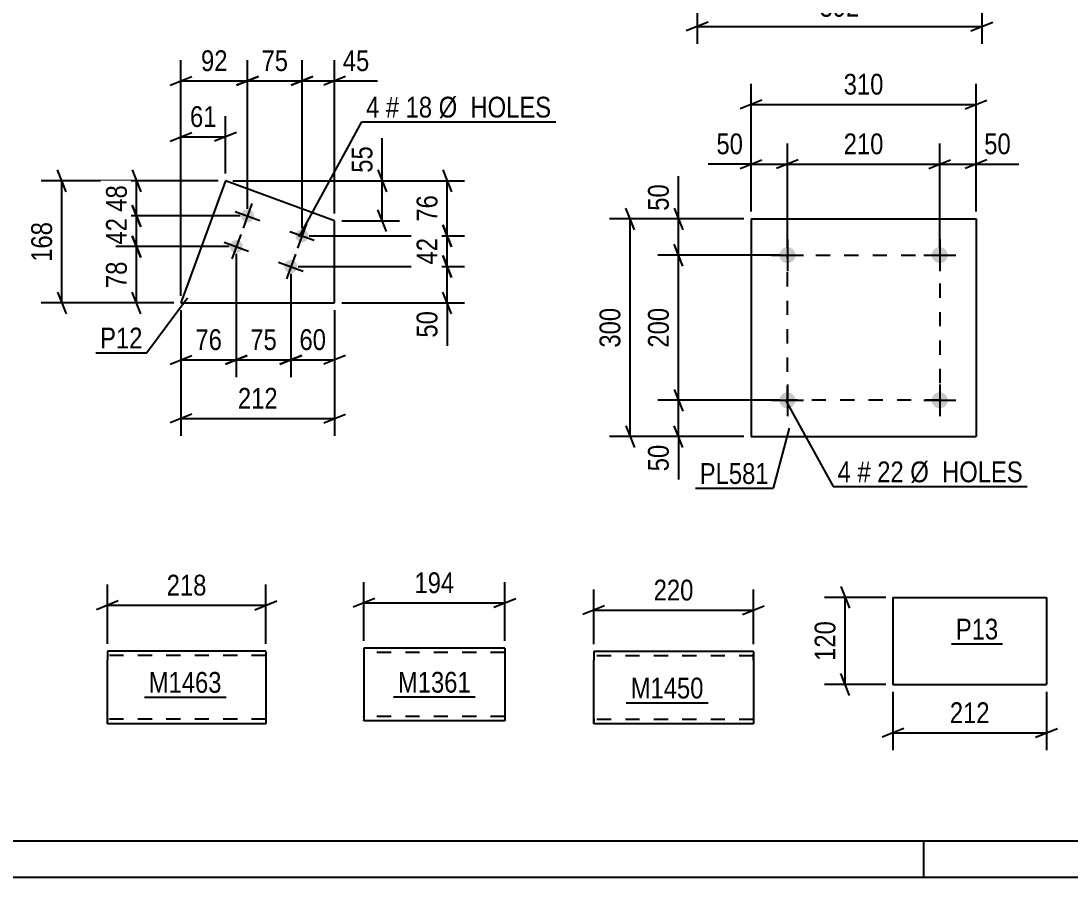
# Model space of a CAD drawing. Header units: millimetres. Extents: x 0 to 841, y 0 to 594.
# Drawn here: x 86.6 to 231.1, y 0 to 118 of the extents above; entities that cross this region are included whole.
import ezdxf

# ---------------------------------------------------------------- set-up
doc = ezdxf.new("R2010")
doc.units = ezdxf.units.MM
doc.linetypes.add('DXK_LINE_DOT2', pattern=[3.9198, 1.9599, -1.9599])
doc.styles.add('Arial Narrow', font='ARIALN.TTF', dxfattribs={"height": 0.2})

# ---------------------------------------------------------------- blocks, each defined once
blk = doc.blocks.new('Unknown-389678698-1133 - 46257')
at = {"color": 5, "linetype": 'Continuous'}
for p, q in [((5, 5), (836, 5)), ((211, 0), (211, 5)), ((0, 0), (841, 0))]:
    blk.add_line(p, q, dxfattribs=at)
blk = doc.blocks.new('Part-389678698-28679 - 28678')
at = {"color": 2, "linetype": 'Continuous'}
for p, q in [((206.74, 38.53), (206.74, 26.53)), ((206.74, 38.53), (227.9, 38.53)), ((227.9, 38.53), (227.9, 26.53)), ((206.74, 26.53), (227.9, 26.53))]:
    blk.add_line(p, q, dxfattribs=at)
blk = doc.blocks.new('Part-389678698-28837 - 28836')
at = {"color": 2, "linetype": 'Continuous'}
for p, q in [((114.75, 95.93), (108.61, 79.11)), ((129.78, 90.44), (114.75, 95.93)), ((129.78, 79.11), (129.78, 90.44)), ((108.61, 79.11), (129.78, 79.11))]:
    blk.add_line(p, q, dxfattribs=at)
blk = doc.blocks.new('Bolt-389678698-28838 - 28836')
at = {"linetype": 'Continuous'}
for points in [[(118.62, 90.79, -1), (116.93, 91.41, -1)], [(126.14, 88.05, -1), (124.45, 88.66, -1)], [(117.08, 86.56, -1), (115.39, 87.18, -1)], [(124.6, 83.82, -1), (122.9, 84.44, -1)]]:
    blk.add_hatch(color=1, dxfattribs=at).paths.add_polyline_path(points)
at = {"color": 1, "linetype": 'Continuous'}
for p, q in [((118.39, 92.79), (117.16, 89.41)), ((116.09, 91.71), (119.47, 90.48)), ((125.91, 90.05), (124.68, 86.66)), ((116.85, 88.56), (115.62, 85.18)), ((123.6, 88.97), (126.98, 87.74)), ((114.54, 87.49), (117.93, 86.25)), ((124.37, 85.82), (123.13, 82.44)), ((122.06, 84.75), (125.44, 83.51))]:
    blk.add_line(p, q, dxfattribs=at)
blk = doc.blocks.new('Part-389678698-46363 - 46362')
at = {"color": 2, "linetype": 'Continuous'}
for p, q in [((153.25, 31.53), (133.82, 31.53)), ((133.82, 31.53), (133.82, 21.62)), ((153.25, 31.53), (153.25, 21.53)), ((133.82, 21.53), (133.82, 21.62)), ((153.25, 21.53), (133.82, 21.53))]:
    blk.add_line(p, q, dxfattribs=at)
at = {"color": 7, "linetype": 'DXK_LINE_DOT2'}
for p, q in [((153.25, 30.93), (133.82, 30.93)), ((133.82, 22.13), (133.82, 22.17)), ((153.25, 22.13), (133.82, 22.13)), ((153.25, 22.13), (153.25, 22.17))]:
    blk.add_line(p, q, dxfattribs=at)
blk = doc.blocks.new('Part-389678698-46370 - 46369')
at = {"color": 2, "linetype": 'Continuous'}
for p, q in [((187.19, 90.69), (187.19, 60.69)), ((187.19, 90.69), (218.19, 90.69)), ((218.19, 90.69), (218.19, 60.69)), ((187.19, 60.69), (218.19, 60.69))]:
    blk.add_line(p, q, dxfattribs=at)
blk = doc.blocks.new('Bolt-389678698-46371 - 46369')
at = {"linetype": 'Continuous'}
for points in [[(193.29, 65.69, -1), (191.09, 65.69, -1)], [(214.29, 65.69, -1), (212.09, 65.69, -1)]]:
    blk.add_hatch(color=1, dxfattribs=at).paths.add_polyline_path(points)
at = {"color": 1, "linetype": 'Continuous'}
for p, q in [((192.19, 67.89), (192.19, 63.49)), ((213.19, 67.89), (213.19, 63.49)), ((189.99, 65.69), (194.39, 65.69)), ((210.99, 65.69), (215.39, 65.69))]:
    blk.add_line(p, q, dxfattribs=at)
blk = doc.blocks.new('Bolt-389678698-46372 - 46369')
at = {"linetype": 'Continuous'}
for points in [[(193.29, 85.69, -1), (191.09, 85.69, -1)], [(214.29, 85.69, -1), (212.09, 85.69, -1)]]:
    blk.add_hatch(color=1, dxfattribs=at).paths.add_polyline_path(points)
at = {"color": 1, "linetype": 'Continuous'}
for p, q in [((192.19, 87.89), (192.19, 83.49)), ((213.19, 87.89), (213.19, 83.49)), ((189.99, 85.69), (194.39, 85.69)), ((210.99, 85.69), (215.39, 85.69))]:
    blk.add_line(p, q, dxfattribs=at)
blk = doc.blocks.new('Part-389678698-46407 - 46406')
at = {"color": 2, "linetype": 'Continuous'}
for p, q in [((165.5, 31.09), (165.5, 29.89)), ((187.5, 31.09), (165.5, 31.09)), ((187.5, 31), (187.5, 31.09)), ((187.5, 31), (187.5, 29.89)), ((165.5, 21.83), (165.5, 29.89)), ((187.5, 29.89), (187.5, 21.09)), ((165.5, 21.18), (165.5, 21.83)), ((165.5, 21.09), (165.5, 21.18)), ((187.5, 21.09), (165.5, 21.09))]:
    blk.add_line(p, q, dxfattribs=at)
at = {"color": 7, "linetype": 'DXK_LINE_DOT2'}
for p, q in [((187.5, 30.49), (165.5, 30.49)), ((187.5, 29.89), (187.5, 30.74)), ((165.5, 21.83), (165.5, 21.44)), ((165.5, 21.69), (165.5, 21.74)), ((187.5, 21.69), (165.5, 21.69)), ((187.5, 21.69), (187.5, 21.74))]:
    blk.add_line(p, q, dxfattribs=at)
blk = doc.blocks.new('Part-389678698-46414 - 46413')
at = {"color": 2, "linetype": 'Continuous'}
for p, q in [((98.47, 31.13), (98.47, 29.93)), ((120.3, 31.13), (98.47, 31.13)), ((120.3, 31.04), (120.3, 31.13)), ((120.3, 31.04), (120.3, 29.93)), ((98.47, 21.87), (98.47, 29.93)), ((120.3, 29.93), (120.3, 21.13)), ((98.47, 21.23), (98.47, 21.87)), ((98.47, 21.13), (98.47, 21.23)), ((120.3, 21.13), (98.47, 21.13))]:
    blk.add_line(p, q, dxfattribs=at)
at = {"color": 7, "linetype": 'DXK_LINE_DOT2'}
for p, q in [((120.3, 30.53), (98.47, 30.53)), ((120.3, 30.78), (120.3, 29.93)), ((98.47, 21.87), (98.47, 21.49)), ((98.47, 21.73), (98.47, 21.78)), ((120.3, 21.73), (98.47, 21.73)), ((120.3, 21.78), (120.3, 21.87)), ((120.3, 21.73), (120.3, 21.78)), ((120.3, 21.73), (120.3, 21.78)), ((98.47, 21.13), (98.47, 21.13))]:
    blk.add_line(p, q, dxfattribs=at)
blk = doc.blocks.new('Rectangle-389678698-46984 - 46369')
at = {"color": 1, "linetype": 'DXK_LINE_DOT2'}
blk.add_lwpolyline([(192.19, 85.69), (213.19, 85.69), (213.19, 65.69), (192.19, 65.69), (192.19, 85.69)], close=True, dxfattribs=at)
blk = doc.blocks.new('StraightDimension-389678698-28943 - 28678')
at = {"color": 7, "linetype": 'Continuous'}
for p, q in [((199.56, 40.03), (200.76, 37.03)), ((205.74, 38.53), (197.31, 38.53)), ((200.16, 26.53), (200.16, 38.53)), ((200.76, 25.03), (199.56, 28.03)), ((205.74, 26.53), (197.31, 26.53))]:
    blk.add_line(p, q, dxfattribs=at)
at = {"color": 0}
blk.add_wipeout([(199.41, 35.87), (195.21, 35.87), (195.21, 29.18), (199.41, 29.18)], dxfattribs=at)
at = {"color": 3, "style": 'Arial Narrow'}
blk.add_text('120', height=2.863, rotation=90.0002, dxfattribs=at).set_placement((198.81, 29.78))
blk = doc.blocks.new('StraightDimension-389678698-28947 - 28678')
at = {"color": 7, "linetype": 'Continuous'}
for p, q in [((206.74, 25.53), (206.74, 17.46)), ((227.9, 25.53), (227.9, 17.46)), ((208.24, 20.46), (205.24, 19.26)), ((226.4, 19.26), (229.4, 20.46)), ((206.74, 19.86), (227.9, 19.86))]:
    blk.add_line(p, q, dxfattribs=at)
at = {"color": 0}
blk.add_wipeout([(220.66, 20.61), (220.66, 24.81), (213.98, 24.81), (213.98, 20.61)], dxfattribs=at)
at = {"color": 3, "style": 'Arial Narrow'}
blk.add_text('212', height=2.863, dxfattribs=at).set_placement((214.58, 21.21))
blk = doc.blocks.new('StraightDimension-389678698-29119 - 28836')
at = {"color": 7, "linetype": 'Continuous'}
for p, q in [((92.78, 94.43), (91.58, 97.43)), ((113.75, 95.93), (89.33, 95.93)), ((92.18, 79.11), (92.18, 95.93)), ((91.58, 80.61), (92.78, 77.61)), ((107.61, 79.11), (89.33, 79.11))]:
    blk.add_line(p, q, dxfattribs=at)
at = {"color": 0}
blk.add_wipeout([(91.43, 90.86), (87.23, 90.86), (87.23, 84.18), (91.43, 84.18)], dxfattribs=at)
at = {"color": 3, "style": 'Arial Narrow'}
blk.add_text('168', height=2.863, rotation=90.0002, dxfattribs=at).set_placement((90.83, 84.78))
blk = doc.blocks.new('StraightDimension-389678698-46212 - 28836')
at = {"color": 7, "linetype": 'Continuous'}
for p, q in [((125.29, 89.36), (125.29, 112.56)), ((129.78, 91.44), (129.78, 112.56)), ((123.79, 109.11), (126.79, 110.31)), ((131.28, 110.31), (128.28, 109.11)), ((125.29, 109.71), (129.78, 109.71)), ((129.78, 109.71), (135.69, 109.71)), ((129.78, 109.71), (135.69, 109.71))]:
    blk.add_line(p, q, dxfattribs=at)
at = {"color": 0}
blk.add_wipeout([(135.16, 110.46), (135.16, 114.66), (130.31, 114.66), (130.31, 110.46)], dxfattribs=at)
at = {"color": 3, "style": 'Arial Narrow'}
blk.add_text('45', height=2.863, dxfattribs=at).set_placement((130.91, 111.06))
blk = doc.blocks.new('StraightDimension-389678698-29111 - 28836')
at = {"color": 7, "linetype": 'Continuous'}
for p, q in [((108.61, 78.11), (108.61, 60.79)), ((129.78, 78.11), (129.78, 60.79)), ((110.11, 63.79), (107.11, 62.59)), ((128.28, 62.59), (131.28, 63.79)), ((108.61, 63.19), (129.78, 63.19))]:
    blk.add_line(p, q, dxfattribs=at)
at = {"color": 0}
blk.add_wipeout([(122.54, 63.94), (122.54, 68.14), (115.85, 68.14), (115.85, 63.94)], dxfattribs=at)
at = {"color": 3, "style": 'Arial Narrow'}
blk.add_text('212', height=2.863, dxfattribs=at).set_placement((116.45, 64.54))
blk = doc.blocks.new('StraightDimension-389678698-35552 - 28836')
at = {"color": 7, "linetype": 'Continuous'}
for p, q in [((101.89, 97.43), (103.09, 94.43)), ((113.75, 95.93), (99.64, 95.93)), ((102.49, 91.1), (102.49, 95.93)), ((103.09, 89.6), (101.89, 92.6)), ((116.78, 91.1), (99.64, 91.1))]:
    blk.add_line(p, q, dxfattribs=at)
at = {"color": 0}
blk.add_wipeout([(101.74, 95.94), (97.54, 95.94), (97.54, 91.08), (101.74, 91.08)], dxfattribs=at)
at = {"color": 3, "style": 'Arial Narrow'}
blk.add_text('48', height=2.863, rotation=90.0002, dxfattribs=at).set_placement((101.14, 91.68))
blk = doc.blocks.new('StraightDimension-389678698-35610 - 28836')
at = {"color": 7, "linetype": 'Continuous'}
for p, q in [((136.34, 95.93), (136.34, 101.83)), ((136.34, 95.93), (136.34, 101.83)), ((135.74, 97.43), (136.94, 94.43)), ((115.75, 95.93), (138.74, 95.93)), ((136.34, 90.44), (136.34, 95.93)), ((136.94, 88.94), (135.74, 91.94)), ((130.78, 90.44), (138.74, 90.44))]:
    blk.add_line(p, q, dxfattribs=at)
at = {"color": 0}
blk.add_wipeout([(135.59, 101.31), (131.39, 101.31), (131.39, 96.45), (135.59, 96.45)], dxfattribs=at)
at = {"color": 3, "style": 'Arial Narrow'}
blk.add_text('55', height=2.863, rotation=90.0002, dxfattribs=at).set_placement((134.99, 97.05))
blk = doc.blocks.new('StraightDimension-389678698-35553 - 28836')
at = {"color": 7, "linetype": 'Continuous'}
for p, q in [((101.89, 92.6), (103.09, 89.6)), ((116.78, 91.1), (99.64, 91.1)), ((102.49, 86.87), (102.49, 91.1)), ((103.09, 85.37), (101.89, 88.37)), ((115.23, 86.87), (99.64, 86.87))]:
    blk.add_line(p, q, dxfattribs=at)
at = {"color": 0}
blk.add_wipeout([(101.74, 91.41), (97.54, 91.41), (97.54, 86.56), (101.74, 86.56)], dxfattribs=at)
at = {"color": 3, "style": 'Arial Narrow'}
blk.add_text('42', height=2.863, rotation=90.0002, dxfattribs=at).set_placement((101.14, 87.16))
blk = doc.blocks.new('StraightDimension-389678698-35554 - 28836')
at = {"color": 7, "linetype": 'Continuous'}
for p, q in [((101.89, 88.37), (103.09, 85.37)), ((115.23, 86.87), (99.64, 86.87)), ((102.49, 79.11), (102.49, 86.87)), ((103.09, 77.61), (101.89, 80.61)), ((107.61, 79.11), (99.64, 79.11))]:
    blk.add_line(p, q, dxfattribs=at)
at = {"color": 0}
blk.add_wipeout([(101.74, 85.42), (97.54, 85.42), (97.54, 80.56), (101.74, 80.56)], dxfattribs=at)
at = {"color": 3, "style": 'Arial Narrow'}
blk.add_text('78', height=2.863, rotation=90.0002, dxfattribs=at).set_placement((101.14, 81.16))
blk = doc.blocks.new('StraightDimension-389678698-35661 - 28836')
at = {"color": 7, "linetype": 'Continuous'}
for p, q in [((108.61, 80.11), (108.61, 104.86)), ((114.75, 96.93), (114.75, 104.86)), ((107.11, 101.41), (110.11, 102.61)), ((108.61, 102.01), (114.75, 102.01)), ((116.25, 102.61), (113.25, 101.41))]:
    blk.add_line(p, q, dxfattribs=at)
at = {"color": 0}
blk.add_wipeout([(114.11, 102.76), (114.11, 106.96), (109.25, 106.96), (109.25, 102.76)], dxfattribs=at)
at = {"color": 3, "style": 'Arial Narrow'}
blk.add_text('61', height=2.863, dxfattribs=at).set_placement((109.85, 103.36))
blk = doc.blocks.new('StraightDimension-389678698-35676 - 28836')
at = {"color": 7, "linetype": 'Continuous'}
for p, q in [((123.75, 83.13), (123.75, 68.87)), ((129.78, 78.11), (129.78, 68.87)), ((122.25, 70.67), (125.25, 71.87)), ((123.75, 71.27), (129.78, 71.27)), ((131.28, 71.87), (128.28, 70.67))]:
    blk.add_line(p, q, dxfattribs=at)
at = {"color": 0}
blk.add_wipeout([(129.19, 72.02), (129.19, 76.22), (124.34, 76.22), (124.34, 72.02)], dxfattribs=at)
at = {"color": 3, "style": 'Arial Narrow'}
blk.add_text('60', height=2.863, dxfattribs=at).set_placement((124.94, 72.62))
blk = doc.blocks.new('StraightDimension-389678698-35677 - 28836')
at = {"color": 7, "linetype": 'Continuous'}
for p, q in [((116.23, 85.87), (116.23, 68.87)), ((123.75, 83.13), (123.75, 68.87)), ((114.73, 70.67), (117.73, 71.87)), ((116.23, 71.27), (123.75, 71.27)), ((125.25, 71.87), (122.25, 70.67))]:
    blk.add_line(p, q, dxfattribs=at)
at = {"color": 0}
blk.add_wipeout([(122.42, 72.02), (122.42, 76.22), (117.56, 76.22), (117.56, 72.02)], dxfattribs=at)
at = {"color": 3, "style": 'Arial Narrow'}
blk.add_text('75', height=2.863, dxfattribs=at).set_placement((118.16, 72.62))
blk = doc.blocks.new('StraightDimension-389678698-35678 - 28836')
at = {"color": 7, "linetype": 'Continuous'}
for p, q in [((116.23, 85.87), (116.23, 68.87)), ((108.61, 78.11), (108.61, 68.87)), ((107.11, 70.67), (110.11, 71.87)), ((108.61, 71.27), (116.23, 71.27)), ((117.73, 71.87), (114.73, 70.67))]:
    blk.add_line(p, q, dxfattribs=at)
at = {"color": 0}
blk.add_wipeout([(114.85, 72.02), (114.85, 76.22), (110, 76.22), (110, 72.02)], dxfattribs=at)
at = {"color": 3, "style": 'Arial Narrow'}
blk.add_text('76', height=2.863, dxfattribs=at).set_placement((110.6, 72.62))
blk = doc.blocks.new('StraightDimension-389678698-46213 - 28836')
at = {"color": 7, "linetype": 'Continuous'}
for p, q in [((117.78, 92.1), (117.78, 112.56)), ((125.29, 89.36), (125.29, 112.56)), ((116.28, 109.11), (119.28, 110.31)), ((126.79, 110.31), (123.79, 109.11)), ((117.78, 109.71), (125.29, 109.71))]:
    blk.add_line(p, q, dxfattribs=at)
at = {"color": 0}
blk.add_wipeout([(123.96, 110.46), (123.96, 114.66), (119.11, 114.66), (119.11, 110.46)], dxfattribs=at)
at = {"color": 3, "style": 'Arial Narrow'}
blk.add_text('75', height=2.863, dxfattribs=at).set_placement((119.71, 111.06))
blk = doc.blocks.new('StraightDimension-389678698-47122 - 28836')
at = {"color": 7, "linetype": 'Continuous'}
for p, q in [((144.7, 85.63), (145.9, 82.63)), ((124.75, 84.13), (147.7, 84.13)), ((145.3, 79.11), (145.3, 84.13)), ((145.9, 77.61), (144.7, 80.61)), ((130.78, 79.11), (147.7, 79.11)), ((145.3, 79.11), (145.3, 73.2)), ((145.3, 79.11), (145.3, 73.2))]:
    blk.add_line(p, q, dxfattribs=at)
at = {"color": 0}
blk.add_wipeout([(144.55, 78.59), (140.35, 78.59), (140.35, 73.73), (144.55, 73.73)], dxfattribs=at)
at = {"color": 3, "style": 'Arial Narrow'}
blk.add_text('50', height=2.863, rotation=90.0002, dxfattribs=at).set_placement((143.95, 74.33))
blk = doc.blocks.new('StraightDimension-389678698-46214 - 28836')
at = {"color": 7, "linetype": 'Continuous'}
for p, q in [((108.61, 80.11), (108.61, 112.56)), ((117.78, 92.1), (117.78, 112.56)), ((107.11, 109.11), (110.11, 110.31)), ((119.28, 110.31), (116.28, 109.11)), ((108.61, 109.71), (117.78, 109.71))]:
    blk.add_line(p, q, dxfattribs=at)
at = {"color": 0}
blk.add_wipeout([(115.62, 110.46), (115.62, 114.66), (110.77, 114.66), (110.77, 110.46)], dxfattribs=at)
at = {"color": 3, "style": 'Arial Narrow'}
blk.add_text('92', height=2.863, dxfattribs=at).set_placement((111.37, 111.06))
blk = doc.blocks.new('StraightDimension-389678698-47120 - 28836')
at = {"color": 7, "linetype": 'Continuous'}
for p, q in [((144.7, 97.43), (145.9, 94.43)), ((115.75, 95.93), (147.7, 95.93)), ((145.3, 88.36), (145.3, 95.93)), ((145.9, 86.86), (144.7, 89.86)), ((126.29, 88.36), (147.7, 88.36))]:
    blk.add_line(p, q, dxfattribs=at)
at = {"color": 0}
blk.add_wipeout([(144.55, 94.57), (140.35, 94.57), (140.35, 89.71), (144.55, 89.71)], dxfattribs=at)
at = {"color": 3, "style": 'Arial Narrow'}
blk.add_text('76', height=2.863, rotation=90.0002, dxfattribs=at).set_placement((143.95, 90.31))
blk = doc.blocks.new('StraightDimension-389678698-47121 - 28836')
at = {"color": 7, "linetype": 'Continuous'}
for p, q in [((144.7, 89.86), (145.9, 86.86)), ((126.29, 88.36), (147.7, 88.36)), ((145.3, 84.13), (145.3, 88.36)), ((145.9, 82.63), (144.7, 85.63)), ((124.75, 84.13), (147.7, 84.13))]:
    blk.add_line(p, q, dxfattribs=at)
at = {"color": 0}
blk.add_wipeout([(144.55, 88.67), (140.35, 88.67), (140.35, 83.81), (144.55, 83.81)], dxfattribs=at)
at = {"color": 3, "style": 'Arial Narrow'}
blk.add_text('42', height=2.863, rotation=90.0002, dxfattribs=at).set_placement((143.95, 84.41))
blk = doc.blocks.new('StraightDimension-389678698-29271 - 28853')
at = {"color": 7, "linetype": 'Continuous'}
for p, q in [((179.76, 130.69), (179.76, 114.8)), ((218.99, 130.69), (218.99, 114.8)), ((181.26, 117.8), (178.26, 116.6)), ((179.76, 117.2), (218.99, 117.2)), ((217.49, 116.6), (220.49, 117.8))]:
    blk.add_line(p, q, dxfattribs=at)
at = {"color": 0}
blk.add_wipeout([(202.72, 117.95), (202.72, 122.15), (196.03, 122.15), (196.03, 117.95)], dxfattribs=at)
at = {"color": 3, "style": 'Arial Narrow'}
blk.add_text('392', height=2.863, dxfattribs=at).set_placement((196.63, 118.55))
blk = doc.blocks.new('StraightDimension-389678698-46456 - 46362')
at = {"color": 7, "linetype": 'Continuous'}
for p, q in [((133.82, 32.53), (133.82, 40.62)), ((153.25, 32.53), (153.25, 40.62)), ((135.32, 38.37), (132.32, 37.17)), ((133.82, 37.77), (153.25, 37.77)), ((151.75, 37.17), (154.75, 38.37))]:
    blk.add_line(p, q, dxfattribs=at)
at = {"color": 0}
blk.add_wipeout([(146.88, 38.52), (146.88, 42.72), (140.19, 42.72), (140.19, 38.52)], dxfattribs=at)
at = {"color": 3, "style": 'Arial Narrow'}
blk.add_text('194', height=2.863, dxfattribs=at).set_placement((140.79, 39.12))
blk = doc.blocks.new('StraightDimension-389678698-46461 - 46369')
at = {"color": 7, "linetype": 'Continuous'}
for p, q in [((177.79, 84.19), (176.59, 87.19)), ((191.19, 85.69), (174.34, 85.69)), ((177.19, 65.69), (177.19, 85.69)), ((176.59, 67.19), (177.79, 64.19)), ((191.19, 65.69), (174.34, 65.69))]:
    blk.add_line(p, q, dxfattribs=at)
at = {"color": 0}
blk.add_wipeout([(176.44, 79.03), (172.24, 79.03), (172.24, 72.35), (176.44, 72.35)], dxfattribs=at)
at = {"color": 3, "style": 'Arial Narrow'}
blk.add_text('200', height=2.863, rotation=90.0002, dxfattribs=at).set_placement((175.84, 72.95))
blk = doc.blocks.new('StraightDimension-389678698-46460 - 46369')
at = {"color": 7, "linetype": 'Continuous'}
for p, q in [((177.19, 90.69), (177.19, 96.6)), ((177.19, 90.69), (177.19, 96.6)), ((176.59, 92.19), (177.79, 89.19)), ((186.19, 90.69), (174.34, 90.69)), ((177.19, 85.69), (177.19, 90.69)), ((177.79, 84.19), (176.59, 87.19)), ((191.19, 85.69), (174.34, 85.69))]:
    blk.add_line(p, q, dxfattribs=at)
at = {"color": 0}
blk.add_wipeout([(176.44, 96.07), (172.24, 96.07), (172.24, 91.21), (176.44, 91.21)], dxfattribs=at)
at = {"color": 3, "style": 'Arial Narrow'}
blk.add_text('50', height=2.863, rotation=90.0002, dxfattribs=at).set_placement((175.84, 91.81))
blk = doc.blocks.new('StraightDimension-389678698-46462 - 46369')
at = {"color": 7, "linetype": 'Continuous'}
for p, q in [((176.59, 67.19), (177.79, 64.19)), ((191.19, 65.69), (174.34, 65.69)), ((177.19, 60.69), (177.19, 65.69)), ((177.79, 59.19), (176.59, 62.19)), ((186.19, 60.69), (174.34, 60.69)), ((177.19, 60.69), (177.19, 54.78)), ((177.19, 60.69), (177.19, 54.78))]:
    blk.add_line(p, q, dxfattribs=at)
at = {"color": 0}
blk.add_wipeout([(176.44, 60.16), (172.24, 60.16), (172.24, 55.31), (176.44, 55.31)], dxfattribs=at)
at = {"color": 3, "style": 'Arial Narrow'}
blk.add_text('50', height=2.863, rotation=90.0002, dxfattribs=at).set_placement((175.84, 55.91))
blk = doc.blocks.new('StraightDimension-389678698-46472 - 46369')
at = {"color": 7, "linetype": 'Continuous'}
for p, q in [((171.11, 89.19), (169.91, 92.19)), ((186.19, 90.69), (167.66, 90.69)), ((170.51, 60.69), (170.51, 90.69)), ((169.91, 62.19), (171.11, 59.19)), ((186.19, 60.69), (167.66, 60.69))]:
    blk.add_line(p, q, dxfattribs=at)
at = {"color": 0}
blk.add_wipeout([(169.76, 79.03), (165.56, 79.03), (165.56, 72.35), (169.76, 72.35)], dxfattribs=at)
at = {"color": 3, "style": 'Arial Narrow'}
blk.add_text('300', height=2.863, rotation=90.0002, dxfattribs=at).set_placement((169.16, 72.95))
blk = doc.blocks.new('StraightDimension-389678698-46492 - 46369')
at = {"color": 7, "linetype": 'Continuous'}
for p, q in [((187.19, 91.69), (187.19, 109.32)), ((218.19, 91.69), (218.19, 109.32)), ((188.69, 107.07), (185.69, 105.87)), ((216.69, 105.87), (219.69, 107.07)), ((187.19, 106.47), (218.19, 106.47))]:
    blk.add_line(p, q, dxfattribs=at)
at = {"color": 0}
blk.add_wipeout([(206.03, 107.22), (206.03, 111.42), (199.35, 111.42), (199.35, 107.22)], dxfattribs=at)
at = {"color": 3, "style": 'Arial Narrow'}
blk.add_text('310', height=2.863, dxfattribs=at).set_placement((199.95, 107.82))
blk = doc.blocks.new('StraightDimension-389678698-46942 - 46369')
at = {"color": 7, "linetype": 'Continuous'}
for p, q in [((213.19, 86.69), (213.19, 101.1)), ((218.19, 91.69), (218.19, 101.1)), ((211.69, 97.65), (214.69, 98.85)), ((219.69, 98.85), (216.69, 97.65)), ((213.19, 98.25), (218.19, 98.25)), ((218.19, 98.25), (224.1, 98.25)), ((218.19, 98.25), (224.1, 98.25))]:
    blk.add_line(p, q, dxfattribs=at)
at = {"color": 0}
blk.add_wipeout([(223.57, 99), (223.57, 103.2), (218.72, 103.2), (218.72, 99)], dxfattribs=at)
at = {"color": 3, "style": 'Arial Narrow'}
blk.add_text('50', height=2.863, dxfattribs=at).set_placement((219.32, 99.6))
blk = doc.blocks.new('StraightDimension-389678698-46943 - 46369')
at = {"color": 7, "linetype": 'Continuous'}
for p, q in [((192.19, 86.69), (192.19, 101.1)), ((213.19, 86.69), (213.19, 101.1)), ((193.69, 98.85), (190.69, 97.65)), ((211.69, 97.65), (214.69, 98.85)), ((192.19, 98.25), (213.19, 98.25))]:
    blk.add_line(p, q, dxfattribs=at)
at = {"color": 0}
blk.add_wipeout([(206.03, 99), (206.03, 103.2), (199.35, 103.2), (199.35, 99)], dxfattribs=at)
at = {"color": 3, "style": 'Arial Narrow'}
blk.add_text('210', height=2.863, dxfattribs=at).set_placement((199.95, 99.6))
blk = doc.blocks.new('StraightDimension-389678698-46944 - 46369')
at = {"color": 7, "linetype": 'Continuous'}
for p, q in [((187.19, 91.69), (187.19, 101.1)), ((192.19, 86.69), (192.19, 101.1)), ((185.69, 97.65), (188.69, 98.85)), ((193.69, 98.85), (190.69, 97.65)), ((187.19, 98.25), (181.28, 98.25)), ((187.19, 98.25), (181.28, 98.25)), ((187.19, 98.25), (192.19, 98.25))]:
    blk.add_line(p, q, dxfattribs=at)
at = {"color": 0}
blk.add_wipeout([(186.67, 99), (186.67, 103.2), (181.81, 103.2), (181.81, 99)], dxfattribs=at)
at = {"color": 3, "style": 'Arial Narrow'}
blk.add_text('50', height=2.863, dxfattribs=at).set_placement((182.41, 99.6))
blk = doc.blocks.new('StraightDimension-389678698-46500 - 46406')
at = {"color": 7, "linetype": 'Continuous'}
for p, q in [((165.5, 32.09), (165.5, 39.61)), ((187.5, 32.09), (187.5, 39.61)), ((167, 37.36), (164, 36.16)), ((165.5, 36.76), (187.5, 36.76)), ((186, 36.16), (189, 37.36))]:
    blk.add_line(p, q, dxfattribs=at)
at = {"color": 0}
blk.add_wipeout([(179.84, 37.51), (179.84, 41.71), (173.16, 41.71), (173.16, 37.51)], dxfattribs=at)
at = {"color": 3, "style": 'Arial Narrow'}
blk.add_text('220', height=2.863, dxfattribs=at).set_placement((173.76, 38.11))
blk = doc.blocks.new('StraightDimension-389678698-46504 - 46413')
at = {"color": 7, "linetype": 'Continuous'}
for p, q in [((98.47, 32.13), (98.47, 40.29)), ((120.3, 32.13), (120.3, 40.29)), ((99.97, 38.04), (96.97, 36.84)), ((118.8, 36.84), (121.8, 38.04)), ((98.47, 37.44), (120.3, 37.44))]:
    blk.add_line(p, q, dxfattribs=at)
at = {"color": 0}
blk.add_wipeout([(112.72, 38.19), (112.72, 42.39), (106.04, 42.39), (106.04, 38.19)], dxfattribs=at)
at = {"color": 3, "style": 'Arial Narrow'}
blk.add_text('218', height=2.863, dxfattribs=at).set_placement((106.64, 38.79))
blk = doc.blocks.new('Mark-389678698-29433 - 28678')
at = {"color": 0}
blk.add_wipeout([(221.26, 32.73), (221.26, 35.73), (215.41, 35.73), (215.41, 32.73)], dxfattribs=at)
blk.add_wipeout([(221.26, 32.73), (221.26, 35.73), (215.41, 35.73), (215.41, 32.73)], dxfattribs=at)
at = {"color": 30, "linetype": 'Continuous'}
blk.add_line((214.81, 32.13), (221.86, 32.13), dxfattribs=at)
at = {"color": 3, "style": 'Arial Narrow'}
blk.add_text('P13', height=2.863, dxfattribs=at).set_placement((215.41, 32.73))
blk = doc.blocks.new('Mark-389678698-29465 - 28836')
at = {"color": 0}
for points in [[(135.95, 104.66), (135.95, 107.66), (134.12, 107.66), (134.12, 104.66)], [(138.67, 104.66), (138.67, 107.66), (136.85, 107.66), (136.85, 104.66)], [(143.23, 104.66), (143.23, 107.66), (139.57, 107.66), (139.57, 104.66)], [(159.66, 104.66), (159.66, 107.66), (144.13, 107.66), (144.13, 104.66)]]:
    blk.add_wipeout(points, dxfattribs=at)
for points in [[(135.95, 104.66), (135.95, 107.66), (134.12, 107.66), (134.12, 104.66)], [(138.67, 104.66), (138.67, 107.66), (136.85, 107.66), (136.85, 104.66)], [(143.23, 104.66), (143.23, 107.66), (139.57, 107.66), (139.57, 104.66)], [(159.66, 104.66), (159.66, 107.66), (144.13, 107.66), (144.13, 104.66)]]:
    blk.add_wipeout(points, dxfattribs=at)
at = {"color": 7, "linetype": 'Continuous'}
for p, q in [((124.88, 88.22), (133.52, 104.06)), ((133.52, 104.06), (160.26, 104.06))]:
    blk.add_line(p, q, dxfattribs=at)
at = {"color": 3, "style": 'Arial Narrow'}
for s, height, p in [('4', 2.86, (134.12, 104.66)), ('#', 2.86, (136.85, 104.66)), ('18', 2.863, (139.57, 104.66)), ('Ø  HOLES', 2.863, (144.13, 104.66))]:
    blk.add_text(s, height=height, dxfattribs=at).set_placement(p)
blk = doc.blocks.new('Mark-389678698-29462 - 28836')
at = {"color": 0}
blk.add_wipeout([(103.31, 72.84), (103.31, 75.84), (97.46, 75.84), (97.46, 72.84)], dxfattribs=at)
blk.add_wipeout([(103.31, 72.84), (103.31, 75.84), (97.46, 75.84), (97.46, 72.84)], dxfattribs=at)
at = {"color": 30, "linetype": 'Continuous'}
for p in [(109.52, 79.79), (96.86, 72.24)]:
    blk.add_line(p, (103.91, 72.24), dxfattribs=at)
at = {"color": 3, "style": 'Arial Narrow'}
blk.add_text('P12', height=2.863, dxfattribs=at).set_placement((97.46, 72.84))
blk = doc.blocks.new('Mark-389678698-46513 - 46362')
at = {"color": 0}
blk.add_wipeout([(148.56, 25.41), (148.56, 28.41), (138.51, 28.41), (138.51, 25.41)], dxfattribs=at)
blk.add_wipeout([(148.56, 25.41), (148.56, 28.41), (138.51, 28.41), (138.51, 25.41)], dxfattribs=at)
at = {"color": 30, "linetype": 'Continuous'}
blk.add_line((137.91, 24.81), (149.16, 24.81), dxfattribs=at)
at = {"color": 3, "style": 'Arial Narrow'}
blk.add_text('M1361', height=2.863, dxfattribs=at).set_placement((138.51, 25.41))
blk = doc.blocks.new('Mark-389678698-46516 - 46369')
at = {"color": 0}
blk.add_wipeout([(189.62, 54.17), (189.62, 57.17), (180.11, 57.17), (180.11, 54.17)], dxfattribs=at)
blk.add_wipeout([(189.62, 54.17), (189.62, 57.17), (180.11, 57.17), (180.11, 54.17)], dxfattribs=at)
at = {"color": 30, "linetype": 'Continuous'}
for p in [(192.43, 61.85), (179.51, 53.57)]:
    blk.add_line(p, (190.22, 53.57), dxfattribs=at)
at = {"color": 3, "style": 'Arial Narrow'}
blk.add_text('PL581', height=2.863, dxfattribs=at).set_placement((180.11, 54.17))
blk = doc.blocks.new('MarkSet-389678698-46860 - 46369')
at = {"color": 0}
for points in [[(200.94, 54.4), (200.94, 57.4), (199.11, 57.4), (199.11, 54.4)], [(203.67, 54.4), (203.67, 57.4), (201.84, 57.4), (201.84, 54.4)], [(208.23, 54.4), (208.23, 57.4), (204.57, 57.4), (204.57, 54.4)], [(224.65, 54.4), (224.65, 57.4), (209.13, 57.4), (209.13, 54.4)]]:
    blk.add_wipeout(points, dxfattribs=at)
for points in [[(200.94, 54.4), (200.94, 57.4), (199.11, 57.4), (199.11, 54.4)], [(203.67, 54.4), (203.67, 57.4), (201.84, 57.4), (201.84, 54.4)], [(208.23, 54.4), (208.23, 57.4), (204.57, 57.4), (204.57, 54.4)], [(224.65, 54.4), (224.65, 57.4), (209.13, 57.4), (209.13, 54.4)]]:
    blk.add_wipeout(points, dxfattribs=at)
at = {"color": 7, "linetype": 'Continuous'}
for p, q in [((191.9, 65.81), (198.51, 53.8)), ((198.51, 53.8), (225.25, 53.8))]:
    blk.add_line(p, q, dxfattribs=at)
at = {"color": 3, "style": 'Arial Narrow'}
for s, height, p in [('4', 2.86, (199.11, 54.4)), ('#', 2.86, (201.84, 54.4)), ('22', 2.863, (204.57, 54.4)), ('Ø  HOLES', 2.863, (209.13, 54.4))]:
    blk.add_text(s, height=height, dxfattribs=at).set_placement(p)
blk = doc.blocks.new('Mark-389678698-46524 - 46406')
at = {"color": 0}
blk.add_wipeout([(180.65, 24.61), (180.65, 27.61), (170.59, 27.61), (170.59, 24.61)], dxfattribs=at)
blk.add_wipeout([(180.65, 24.61), (180.65, 27.61), (170.59, 27.61), (170.59, 24.61)], dxfattribs=at)
at = {"color": 30, "linetype": 'Continuous'}
blk.add_line((169.99, 24.01), (181.25, 24.01), dxfattribs=at)
at = {"color": 3, "style": 'Arial Narrow'}
blk.add_text('M1450', height=2.863, dxfattribs=at).set_placement((170.59, 24.61))
blk = doc.blocks.new('Mark-389678698-46527 - 46413')
at = {"color": 0}
blk.add_wipeout([(114.22, 25.39), (114.22, 28.39), (104.16, 28.39), (104.16, 25.39)], dxfattribs=at)
blk.add_wipeout([(114.22, 25.39), (114.22, 28.39), (104.16, 28.39), (104.16, 25.39)], dxfattribs=at)
at = {"color": 30, "linetype": 'Continuous'}
blk.add_line((103.56, 24.79), (114.82, 24.79), dxfattribs=at)
at = {"color": 3, "style": 'Arial Narrow'}
blk.add_text('M1463', height=2.863, dxfattribs=at).set_placement((104.16, 25.39))

msp = doc.modelspace()

# ---------------------------------------------------------------- block references
for name in ['Unknown-389678698-1133 - 46257', 'Part-389678698-28837 - 28836', 'Bolt-389678698-28838 - 28836', 'Part-389678698-46370 - 46369', 'Bolt-389678698-46372 - 46369', 'Rectangle-389678698-46984 - 46369', 'Bolt-389678698-46371 - 46369', 'Part-389678698-28679 - 28678', 'Part-389678698-46414 - 46413', 'Part-389678698-46363 - 46362', 'Part-389678698-46407 - 46406']:
    msp.add_blockref(name, (0, 0))

# ---------------------------------------------------------------- next in the draw order: block references
for name in ['StraightDimension-389678698-29271 - 28853', 'StraightDimension-389678698-46212 - 28836', 'StraightDimension-389678698-29119 - 28836', 'StraightDimension-389678698-46461 - 46369', 'StraightDimension-389678698-46504 - 46413', 'StraightDimension-389678698-46456 - 46362', 'StraightDimension-389678698-46500 - 46406', 'StraightDimension-389678698-28943 - 28678', 'Mark-389678698-29433 - 28678', 'Mark-389678698-46527 - 46413', 'Mark-389678698-46513 - 46362', 'Mark-389678698-46524 - 46406']:
    msp.add_blockref(name, (0, 0))

# ---------------------------------------------------------------- next in the draw order: block references
for name in ['StraightDimension-389678698-35552 - 28836', 'StraightDimension-389678698-46460 - 46369', 'StraightDimension-389678698-29111 - 28836', 'StraightDimension-389678698-46462 - 46369', 'StraightDimension-389678698-28947 - 28678']:
    msp.add_blockref(name, (0, 0))

# ---------------------------------------------------------------- next in the draw order: block references
for name in ['StraightDimension-389678698-35610 - 28836', 'StraightDimension-389678698-46472 - 46369', 'StraightDimension-389678698-35676 - 28836']:
    msp.add_blockref(name, (0, 0))

# ---------------------------------------------------------------- next in the draw order: block references
for name in ['StraightDimension-389678698-46492 - 46369', 'StraightDimension-389678698-35553 - 28836', 'Mark-389678698-46516 - 46369']:
    msp.add_blockref(name, (0, 0))

# ---------------------------------------------------------------- next in the draw order: block references
for name in ['StraightDimension-389678698-46942 - 46369', 'StraightDimension-389678698-35554 - 28836', 'MarkSet-389678698-46860 - 46369']:
    msp.add_blockref(name, (0, 0))

# ---------------------------------------------------------------- next in the draw order: block references
for name in ['StraightDimension-389678698-35661 - 28836', 'StraightDimension-389678698-46943 - 46369']:
    msp.add_blockref(name, (0, 0))

# ---------------------------------------------------------------- next in the draw order: block references
for name in ['StraightDimension-389678698-46213 - 28836', 'StraightDimension-389678698-46944 - 46369', 'StraightDimension-389678698-35677 - 28836']:
    msp.add_blockref(name, (0, 0))

# ---------------------------------------------------------------- next in the draw order: block references
for name in ['StraightDimension-389678698-35678 - 28836', 'StraightDimension-389678698-47122 - 28836']:
    msp.add_blockref(name, (0, 0))

# ---------------------------------------------------------------- next in the draw order: block references
msp.add_blockref('StraightDimension-389678698-46214 - 28836', (0, 0))

# ---------------------------------------------------------------- next in the draw order: block references
for name in ['StraightDimension-389678698-47120 - 28836', 'Mark-389678698-29462 - 28836']:
    msp.add_blockref(name, (0, 0))

# ---------------------------------------------------------------- next in the draw order: block references
msp.add_blockref('StraightDimension-389678698-47121 - 28836', (0, 0))

# ---------------------------------------------------------------- next in the draw order: block references
msp.add_blockref('Mark-389678698-29465 - 28836', (0, 0))

doc.saveas('drawing.dxf')
